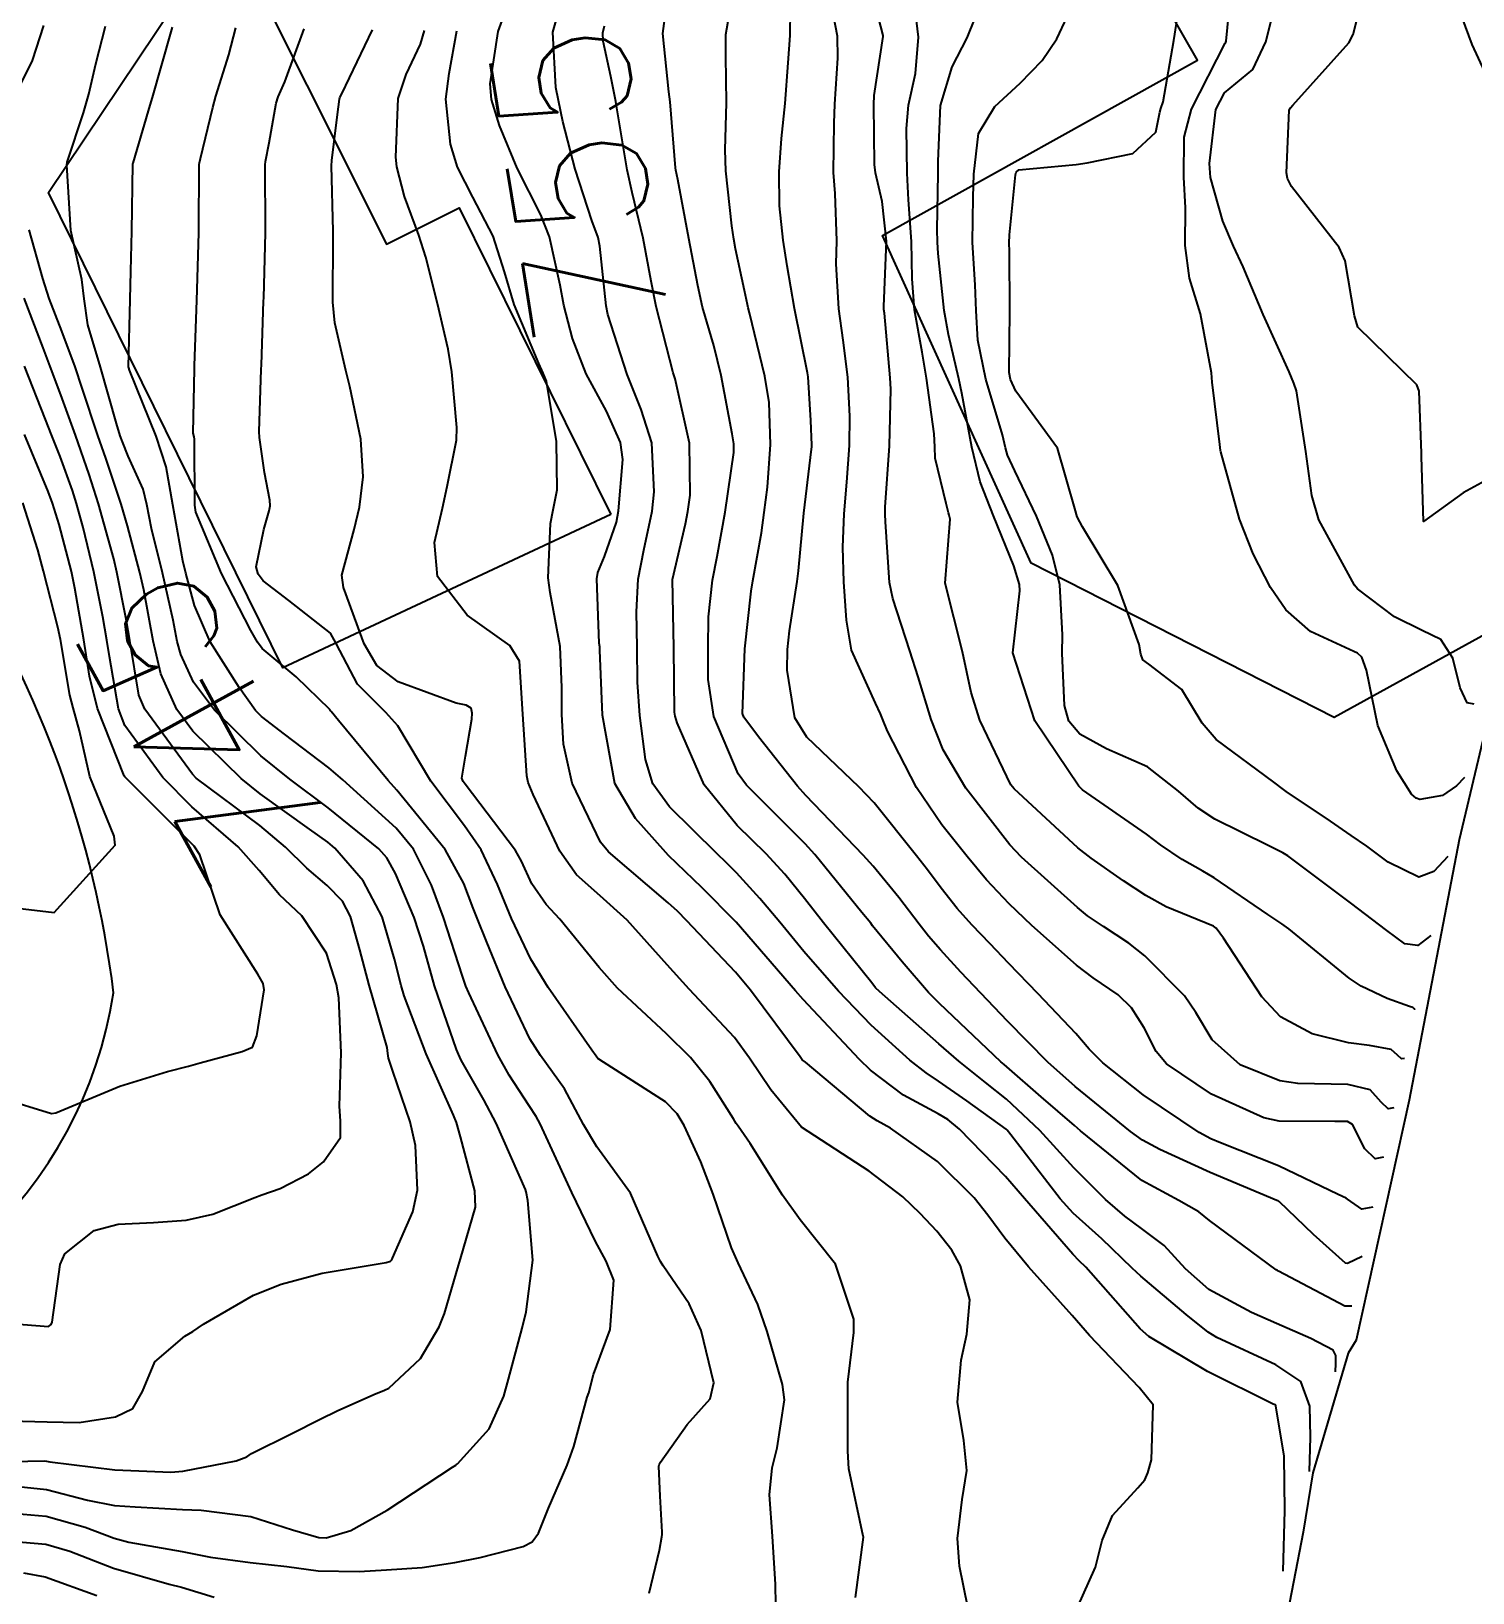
# Model space of a CAD drawing. Header units: metres. Extents: x 318500 to 325275, y 7408834 to 7428799.
# Drawn here: x 323692.71 to 323734.98, y 7419553.54 to 7419599.33 of the extents above; entities that cross this region are included whole.
import ezdxf
from ezdxf.enums import TextEntityAlignment as Align

# ---------------------------------------------------------------- set-up
doc = ezdxf.new("R2010")
doc.units = ezdxf.units.M
doc.header["$MEASUREMENT"] = 0
for name, color, linetype in [('Area', 45, 'Continuous'), ('Cotas', 45, 'Continuous'), ('Curvas de Nivel 1m', 11, 'Continuous'), ('Curvas de Nivel 5m', 15, 'Continuous'), ('Edificações', 30, 'Continuous'), ('Vias Primárias', 230, 'Continuous')]:
    doc.layers.add(name, color=color, linetype=linetype)
doc.styles.add('Style-STANDARD', font='STANDARD.shx')

msp = doc.modelspace()

# ---------------------------------------------------------------- linework, layer by layer
at = {"layer": 'Area'}
msp.add_lwpolyline([(323736.567, 7419583.969), (323734.582, 7419575.613), (323733.118, 7419567.984), (323731.561, 7419560.951), (323731.328, 7419560.571), (323730.289, 7419557.055), (323730.009, 7419555.323), (323729.443, 7419552.383), (323729.069, 7419551.586), (323726.538, 7419542.249), (323726.326, 7419541.693), (323724.367, 7419533.117), (323723.954, 7419530.847), (323723.947, 7419530.388), (323723.643, 7419527.161), (323722.507, 7419522.735), (323721.488, 7419518.923), (323721.166, 7419517.408), (323718.143, 7419504.134), (323717.075, 7419499.351), (323716.62, 7419497.042), (323715.648, 7419492.931), (323713.57, 7419484.42)], dxfattribs=at)
at = {"layer": 'Curvas de Nivel 1m', "flags": 128}
for points, elevation in [([(323732.67, 7419567.76), (323732.501, 7419567.728), (323732.297, 7419567.928), (323731.976, 7419568.29), (323731.322, 7419568.442), (323729.853, 7419568.471), (323729.323, 7419568.549), (323728.156, 7419569.022), (323727.337, 7419569.753), (323726.864, 7419570.556), (323726.527, 7419571.042), (323725.367, 7419572.22), (323724.893, 7419572.587), (323724.15, 7419573.078), (323723.687, 7419573.39), (323723.385, 7419573.629), (323721.751, 7419575.106), (323721.405, 7419575.468), (323720.115, 7419577.13), (323719.447, 7419578.259), (323719.097, 7419579.145), (323718.716, 7419580.395), (323718.469, 7419581.155), (323717.97, 7419582.696), (323717.877, 7419583.165), (323717.764, 7419584.939), (323717.748, 7419585.167), (323717.751, 7419585.376), (323717.879, 7419587.165), (323717.916, 7419588.834), (323717.9, 7419589.165), (323717.727, 7419591.06), (323717.71, 7419591.169), (323717.709, 7419591.257), (323717.786, 7419593.168), (323717.657, 7419594.334), (323717.463, 7419595.172), (323717.432, 7419595.414), (323717.414, 7419597.173), (323717.43, 7419597.445), (323717.69, 7419599.17), (323717.689, 7419599.202), (323717.181, 7419601.176)], 762), ([(323730.19, 7419557.1), (323730.22, 7419558.109), (323730.207, 7419559.018), (323729.937, 7419559.735), (323729.208, 7419560.229), (323727.473, 7419561.027), (323727.222, 7419561.184), (323726.573, 7419561.697), (323725.246, 7419562.82), (323724.989, 7419563.064), (323724.099, 7419563.918), (323723.266, 7419564.672), (323722.883, 7419565.094), (323721.438, 7419566.969), (323721.328, 7419567.11), (323721.3, 7419567.134), (323720.146, 7419567.965), (323719.314, 7419568.544), (323718.953, 7419568.782), (323718.47, 7419569.153), (323717.335, 7419570.181), (323716.376, 7419571.18), (323715.367, 7419572.347), (323714.659, 7419573.201), (323714.076, 7419573.899), (323713.394, 7419574.646), (323713.106, 7419574.933), (323712.805, 7419575.229), (323711.42, 7419576.581), (323710.934, 7419577.255), (323710.723, 7419577.975), (323710.559, 7419579.259), (323710.488, 7419580.241), (323710.472, 7419581.26), (323710.453, 7419582.304), (323710.509, 7419583.26), (323710.674, 7419584.107), (323710.914, 7419585.256), (323710.979, 7419585.822), (323710.903, 7419587.257), (323710.597, 7419588.237), (323710.187, 7419589.264), (323709.616, 7419591.023), (323709.569, 7419591.271), (323709.385, 7419593.022), (323709.33, 7419593.275), (323709.145, 7419593.78), (323708.654, 7419595.285), (323708.299, 7419596.683), (323708.171, 7419597.293), (323708.089, 7419597.679), (323708.007, 7419599.296), (323708.389, 7419600.641)], 756), ([(323732.36, 7419566.31), (323732.115, 7419566.263), (323731.82, 7419566.557), (323731.453, 7419567.275), (323731.306, 7419567.358), (323730.935, 7419567.356), (323729.305, 7419567.37), (323728.858, 7419567.463), (323727.317, 7419568.16), (323726.002, 7419569.05), (323725.694, 7419569.415), (323725.34, 7419570.109), (323724.977, 7419570.696), (323724.584, 7419571.071), (323723.851, 7419571.576), (323723.363, 7419571.94), (323722.055, 7419573.103), (323721.386, 7419573.737), (323720.72, 7419574.447), (323720.155, 7419575.129), (323719.414, 7419576.062), (323718.664, 7419577.151), (323717.82, 7419578.8), (323717.668, 7419579.167), (323717.608, 7419579.315), (323717.465, 7419579.622), (323716.762, 7419581.177), (323716.617, 7419582.055), (323716.538, 7419583.18), (323716.506, 7419584.2), (323716.544, 7419585.18), (323716.622, 7419586.106), (323716.705, 7419587.179), (323716.716, 7419588.035), (323716.656, 7419589.179), (323716.521, 7419590.266), (323716.393, 7419591.182), (323716.311, 7419592.506), (323716.33, 7419593.183), (323716.279, 7419594.565), (323716.231, 7419595.184), (323716.249, 7419596.627), (323716.275, 7419597.184), (323716.365, 7419598.532), (323716.351, 7419599.184), (323716.019, 7419600.914)], 761), ([(323734.74, 7419577.45), (323734.503, 7419577.198), (323734.094, 7419576.916), (323733.429, 7419576.805), (323733.32, 7419576.842), (323733.185, 7419576.954), (323732.756, 7419577.644), (323732.198, 7419578.969), (323731.866, 7419580.593), (323731.73, 7419580.976), (323731.602, 7419581.09), (323731.492, 7419581.142), (323730.22, 7419581.728), (323729.5, 7419582.363), (323729.047, 7419583.015), (323728.542, 7419584.003), (323728.142, 7419585.024), (323727.594, 7419586.995), (323727.585, 7419587.03), (323727.563, 7419587.213), (323727.343, 7419589.034), (323727.315, 7419589.313), (323726.992, 7419591.039), (323726.671, 7419592.085), (323726.546, 7419593.046), (323726.554, 7419594.15), (323726.507, 7419595.047), (323726.52, 7419596.215), (323726.732, 7419597.045), (323727.719, 7419598.971), (323727.744, 7419599.005), (323727.754, 7419599.03), (323727.921, 7419600.854)], 767), ([(323732.98, 7419569.21), (323732.887, 7419569.192), (323732.777, 7419569.304), (323732.587, 7419569.472), (323731.951, 7419569.586), (323731.337, 7419569.665), (323730.271, 7419569.928), (323729.344, 7419570.425), (323728.792, 7419571.016), (323727.668, 7419572.735), (323727.459, 7419573.029), (323727.381, 7419573.086), (323725.994, 7419573.656), (323725.389, 7419573.982), (323724.739, 7419574.415), (323723.787, 7419575.084), (323723.404, 7419575.388), (323721.529, 7419577.109), (323721.432, 7419577.235), (323720.529, 7419579.124), (323720.276, 7419579.936), (323720.014, 7419581.132), (323719.51, 7419583.14), (323719.658, 7419585.018), (323719.63, 7419585.139), (323719.607, 7419585.205), (323719.543, 7419585.48), (323719.219, 7419586.807), (323719.204, 7419587.145), (323719.186, 7419587.525), (323718.96, 7419589.149), (323718.837, 7419589.915), (323718.614, 7419591.155), (323718.539, 7419592.066), (323718.519, 7419593.157), (323718.431, 7419594.386), (323718.39, 7419595.159), (323718.374, 7419596.475), (323718.429, 7419597.159), (323718.636, 7419598.083), (323718.728, 7419599.155), (323718.591, 7419600.304)], 763), ([(323733.29, 7419570.66), (323733.273, 7419570.657), (323733.254, 7419570.674), (323733.223, 7419570.703), (323733.126, 7419570.732), (323732.469, 7419570.963), (323731.708, 7419571.327), (323731.359, 7419571.566), (323729.583, 7419573.007), (323729.382, 7419573.153), (323728.976, 7419573.425), (323727.402, 7419574.499), (323727.067, 7419574.697), (323726.463, 7419575.044), (323725.827, 7419575.474), (323725.411, 7419575.782), (323723.538, 7419577.088), (323723.432, 7419577.193), (323722.14, 7419579.103), (323721.493, 7419581.096), (323721.701, 7419582.914), (323721.685, 7419583.108), (323721.518, 7419583.65), (323720.923, 7419585.119), (323720.537, 7419586.112), (323720.287, 7419587.129), (323719.999, 7419588.718), (323719.906, 7419589.135), (323719.609, 7419590.437), (323719.484, 7419591.142), (323719.304, 7419592.812), (323719.288, 7419593.145), (323719.276, 7419593.515), (323719.306, 7419595.145), (323719.304, 7419595.517), (323719.37, 7419597.145), (323719.711, 7419598.281), (323720.158, 7419599.133), (323720.606, 7419600.258)], 764), ([(323734.25, 7419575.13), (323733.84, 7419574.69), (323733.404, 7419574.521), (323732.505, 7419574.964), (323731.872, 7419575.43), (323731.418, 7419575.746), (323730.68, 7419576.249), (323729.553, 7419577.008), (323729.431, 7419577.094), (323729.143, 7419577.304), (323727.453, 7419578.556), (323727.05, 7419579.036), (323726.445, 7419580.021), (323725.477, 7419580.768), (323725.308, 7419580.893), (323725.25, 7419581.063), (323725.203, 7419581.346), (323724.572, 7419583.074), (323723.536, 7419584.798), (323723.38, 7419585.092), (323723.307, 7419585.328), (323722.8, 7419587.098), (323721.585, 7419588.77), (323721.426, 7419589.112), (323721.39, 7419589.316), (323721.41, 7419591.113), (323721.399, 7419592.875), (323721.39, 7419593.114), (323721.399, 7419593.358), (323721.567, 7419595.112), (323721.588, 7419595.195), (323721.672, 7419595.261), (323723.352, 7419595.416), (323723.676, 7419595.466), (323725.011, 7419595.739), (323725.69, 7419596.364), (323725.804, 7419596.953), (323725.834, 7419597.058), (323725.903, 7419597.258), (323726.216, 7419599.053), (323726.418, 7419600.372)], 766), ([(323735.56, 7419586.263), (323734.702, 7419585.789), (323733.54, 7419584.95), (323733.478, 7419586.861), (323733.477, 7419586.951), (323733.408, 7419588.773), (323733.343, 7419588.954), (323731.615, 7419590.653), (323731.509, 7419590.982), (323731.24, 7419592.59), (323731.059, 7419592.989), (323729.666, 7419594.77), (323729.544, 7419595.011), (323729.514, 7419595.17), (323729.6, 7419597.011), (323729.636, 7419597.075), (323729.701, 7419597.157), (323731.351, 7419598.986), (323731.476, 7419599.231), (323731.739, 7419600.278)], 769), ([(323731.74, 7419563.4), (323731.307, 7419563.198), (323731.252, 7419563.204), (323730.308, 7419564.042), (323729.301, 7419565.01), (323729.27, 7419565.03), (323729.238, 7419565.043), (323727.282, 7419565.863), (323725.801, 7419566.543), (323725.296, 7419566.813), (323724.942, 7419567.065), (323723.319, 7419568.381), (323722.521, 7419569.098), (323721.338, 7419570.305), (323720.551, 7419571.122), (323719.97, 7419571.741), (323719.369, 7419572.393), (323719.022, 7419572.793), (323718.743, 7419573.15), (323718.153, 7419573.924), (323717.397, 7419574.847), (323717.107, 7419575.173), (323715.426, 7419576.915), (323715.176, 7419577.194), (323714.03, 7419578.633), (323713.6, 7419579.218), (323713.567, 7419579.324), (323713.637, 7419581.218), (323713.815, 7419582.905), (323713.866, 7419583.215), (323714.124, 7419584.619), (323714.203, 7419585.21), (323714.296, 7419585.957), (323714.39, 7419587.208), (323714.344, 7419588.443), (323714.222, 7419589.211), (323713.766, 7419591.07), (323713.731, 7419591.218), (323713.712, 7419591.31), (323713.625, 7419591.723), (323713.363, 7419592.95), (323713.31, 7419593.225), (323713.248, 7419593.624), (323713.08, 7419595.229), (323713.058, 7419595.85), (323713.099, 7419597.229), (323713.079, 7419598.594), (323713.078, 7419599.23), (323713.171, 7419599.785)], 759), ([(323691.566, 7419555.925), (323693.143, 7419555.789), (323694.288, 7419555.469), (323695.135, 7419555.142), (323695.565, 7419555.022), (323697.13, 7419554.749), (323697.961, 7419554.584), (323699.125, 7419554.43), (323700.199, 7419554.314), (323701.122, 7419554.186), (323702.322, 7419554.162), (323703.123, 7419554.218), (323704.17, 7419554.288), (323705.127, 7419554.426), (323705.868, 7419554.573), (323707.134, 7419554.895), (323707.4, 7419555.032), (323707.583, 7419555.293), (323707.876, 7419556.018), (323708.426, 7419557.281), (323708.62, 7419557.826), (323709.015, 7419559.273), (323709.055, 7419559.409), (323709.2, 7419559.937), (323709.559, 7419560.922), (323709.686, 7419561.265), (323709.794, 7419562.705), (323709.566, 7419563.267), (323709.249, 7419563.862), (323708.558, 7419565.281), (323707.927, 7419566.654), (323707.631, 7419567.295), (323707.513, 7419567.508), (323707.305, 7419567.814), (323706.72, 7419568.715), (323706.395, 7419569.314), (323705.542, 7419571.133), (323705.454, 7419571.328), (323705.354, 7419571.62), (323704.801, 7419573.336), (323704.441, 7419574.288), (323703.917, 7419575.345), (323703.409, 7419575.963), (323701.848, 7419577.374), (323701.435, 7419577.726), (323700.138, 7419578.711), (323699.457, 7419579.235), (323699.285, 7419579.412), (323698.801, 7419580.082), (323697.954, 7419581.425), (323697.496, 7419582.488), (323697.24, 7419583.434), (323697.156, 7419583.794), (323696.856, 7419585.44), (323696.663, 7419586.555), (323696.375, 7419587.448), (323695.589, 7419589.388), (323695.565, 7419589.46), (323695.561, 7419589.49), (323695.605, 7419591.46), (323695.628, 7419592.293), (323695.655, 7419593.46), (323695.69, 7419595.44), (323695.693, 7419595.46), (323696.15, 7419596.996), (323696.28, 7419597.451), (323696.504, 7419598.244), (323696.847, 7419599.443)], 749), ([(323692.263, 7419597.504), (323692.74, 7419598.469), (323693.08, 7419599.496)], 747), ([(323692.321, 7419556.662), (323693.151, 7419556.571), (323694.358, 7419556.257), (323695.146, 7419556.105), (323695.752, 7419556.057), (323697.146, 7419555.981), (323697.691, 7419555.967), (323699.144, 7419555.782), (323700.366, 7419555.388), (323701.137, 7419555.16), (323701.361, 7419555.152), (323702.08, 7419555.366), (323703.146, 7419555.962), (323705.06, 7419557.223), (323705.16, 7419557.287), (323705.18, 7419557.3), (323705.203, 7419557.32), (323706.141, 7419558.345), (323706.571, 7419559.306), (323706.702, 7419559.803), (323707.101, 7419561.302), (323707.225, 7419561.781), (323707.419, 7419563.297), (323707.266, 7419565.047), (323707.223, 7419565.301), (323707.204, 7419565.368), (323706.346, 7419567.314), (323705.983, 7419567.996), (323705.318, 7419569.16), (323705.235, 7419569.331), (323705.179, 7419569.475), (323704.537, 7419571.338), (323704.206, 7419572.503), (323703.934, 7419573.344), (323703.393, 7419574.63), (323703.137, 7419575.093), (323702.901, 7419575.357), (323701.418, 7419576.559), (323700.289, 7419577.397), (323699.44, 7419578.079), (323698.078, 7419579.424), (323697.468, 7419580.241), (323697.09, 7419581.05), (323696.988, 7419581.437), (323696.871, 7419582.058), (323696.557, 7419583.444), (323696.23, 7419584.749), (323696.096, 7419585.452), (323695.992, 7419585.9), (323695.554, 7419586.868), (323695.38, 7419587.284), (323695.316, 7419587.464), (323695.209, 7419587.822), (323694.734, 7419589.473), (323694.369, 7419590.718), (323694.255, 7419591.48), (323694.194, 7419592.05), (323693.867, 7419593.487), (323693.747, 7419595.411), (323693.762, 7419595.489), (323694.239, 7419596.935), (323694.4, 7419597.48), (323694.605, 7419598.373), (323694.885, 7419599.473)], 748), ([(323714.545, 7419553.198), (323714.537, 7419553.781), (323714.449, 7419555.2), (323714.362, 7419556.412), (323714.433, 7419557.201), (323714.579, 7419557.789), (323714.8, 7419559.196), (323714.743, 7419559.65), (323714.286, 7419561.204), (323714.016, 7419561.997), (323713.436, 7419563.217), (323713.247, 7419563.654), (323712.703, 7419565.229), (323712.341, 7419566.177), (323711.858, 7419567.242), (323711.647, 7419567.588), (323711.307, 7419567.933), (323709.488, 7419569.099), (323709.319, 7419569.203), (323709.291, 7419569.242), (323709.27, 7419569.271), (323709.143, 7419569.452), (323707.864, 7419571.292), (323707.362, 7419572.119), (323706.796, 7419573.309), (323706.383, 7419574.308), (323705.902, 7419575.322), (323705.411, 7419576.033), (323704.424, 7419577.34), (323703.454, 7419578.96), (323703.108, 7419579.355), (323702.28, 7419580.18), (323701.654, 7419581.377), (323701.484, 7419581.675), (323700.264, 7419582.633), (323699.507, 7419583.207), (323699.365, 7419583.411), (323699.308, 7419583.617), (323699.53, 7419584.713), (323699.687, 7419585.259), (323699.717, 7419585.407), (323699.708, 7419585.573), (323699.55, 7419586.388), (323699.397, 7419587.412), (323699.388, 7419587.586), (323699.454, 7419589.411), (323699.456, 7419589.547), (323699.519, 7419591.411), (323699.524, 7419591.508), (323699.58, 7419593.411), (323699.58, 7419593.471), (323699.567, 7419595.411), (323699.574, 7419595.509), (323699.68, 7419596.054), (323699.89, 7419597.214), (323699.952, 7419597.406), (323700.144, 7419597.843), (323700.711, 7419599.395)], 751), ([(323716.879, 7419553.407), (323717.11, 7419555.17), (323717.105, 7419555.206), (323716.683, 7419557.175), (323716.658, 7419557.692), (323716.655, 7419559.175), (323716.654, 7419559.72), (323716.827, 7419561.174), (323716.834, 7419561.563), (323716.29, 7419563.179), (323715.259, 7419564.481), (323714.741, 7419565.198), (323713.787, 7419566.718), (323713.443, 7419567.218), (323713.383, 7419567.301), (323713.302, 7419567.433), (323712.611, 7419568.529), (323712.042, 7419569.239), (323711.33, 7419569.938), (323709.902, 7419571.264), (323709.359, 7419571.874), (323708.207, 7419573.288), (323707.81, 7419573.719), (323707.39, 7419574.332), (323707.086, 7419574.993), (323706.906, 7419575.307), (323705.429, 7419577.251), (323705.374, 7419577.331), (323705.334, 7419577.429), (323705.441, 7419578.067), (323705.631, 7419579.154), (323705.638, 7419579.327), (323705.608, 7419579.474), (323705.462, 7419579.567), (323705.171, 7419579.625), (323703.469, 7419580.249), (323702.84, 7419580.726), (323702.472, 7419581.365), (323701.867, 7419583.012), (323701.818, 7419583.375), (323702.182, 7419584.718), (323702.329, 7419585.368), (323702.439, 7419586.257), (323702.37, 7419587.368), (323702.051, 7419588.905), (323701.936, 7419589.375), (323701.611, 7419590.771), (323701.549, 7419591.381), (323701.558, 7419593.3), (323701.56, 7419593.381), (323701.559, 7419593.464), (323701.509, 7419595.382), (323701.522, 7419595.533), (323701.693, 7419596.88), (323701.747, 7419597.331), (323701.759, 7419597.379), (323701.812, 7419597.489), (323702.718, 7419599.365)], 752), ([(323720.17, 7419553.124), (323719.931, 7419554.325), (323719.867, 7419555.129), (323720.009, 7419556.276), (323720.14, 7419557.125), (323720.054, 7419558.002), (323719.874, 7419559.13), (323719.974, 7419560.363), (323720.141, 7419561.126), (323720.23, 7419562.13), (323719.959, 7419563.129), (323719.706, 7419563.585), (323719.26, 7419564.148), (323718.777, 7419564.662), (323718.269, 7419565.155), (323717.281, 7419565.903), (323715.3, 7419567.19), (323714.395, 7419568.288), (323713.773, 7419569.213), (323713.329, 7419569.818), (323712.004, 7419571.24), (323711.361, 7419571.952), (323710.188, 7419573.262), (323709.387, 7419573.975), (323708.7, 7419574.588), (323708.213, 7419575.288), (323707.425, 7419576.947), (323707.282, 7419577.302), (323707.242, 7419577.494), (323707.127, 7419579.305), (323707.022, 7419580.853), (323706.747, 7419581.311), (323705.493, 7419582.203), (323704.621, 7419583.339), (323704.534, 7419584.331), (323704.766, 7419585.338), (323704.909, 7419585.974), (323705.175, 7419587.334), (323705.19, 7419587.71), (323705.045, 7419589.335), (323704.934, 7419590.003), (323704.617, 7419591.34), (323704.278, 7419592.699), (323704.07, 7419593.346), (323703.657, 7419594.483), (323703.429, 7419595.354), (323703.398, 7419595.63), (323703.463, 7419597.354), (323703.707, 7419598.057), (323704.119, 7419598.943), (323704.238, 7419599.345)], 753), ([(323723.38, 7419553.086), (323723.916, 7419554.29), (323724.111, 7419555.075), (323724.416, 7419555.806), (323725.163, 7419556.617), (323725.366, 7419556.858), (323725.454, 7419557.056), (323725.559, 7419557.439), (323725.61, 7419559.054), (323725.197, 7419559.559), (323723.745, 7419561.082), (323723.229, 7419561.671), (323721.953, 7419563.103), (323721.258, 7419563.943), (323720.764, 7419564.616), (323720.362, 7419565.124), (323719.286, 7419566.187), (323717.903, 7419567.161), (323717.51, 7419567.375), (323717.303, 7419567.514), (323715.41, 7419569.098), (323715.32, 7419569.171), (323715.254, 7419569.258), (323713.804, 7419571.213), (323713.358, 7419571.737), (323711.937, 7419573.242), (323711.66, 7419573.523), (323711.385, 7419573.775), (323709.637, 7419575.268), (323709.404, 7419575.55), (323708.571, 7419577.283), (323708.312, 7419578.422), (323708.267, 7419579.288), (323708.268, 7419580.088), (323708.215, 7419581.289), (323707.93, 7419582.867), (323707.87, 7419583.295), (323707.933, 7419584.895), (323708.009, 7419585.293), (323708.132, 7419585.878), (323708.112, 7419587.292), (323707.821, 7419589.062), (323707.723, 7419589.298), (323707.594, 7419589.58), (323706.869, 7419591.311), (323706.582, 7419592.268), (323706.254, 7419593.321), (323705.657, 7419594.465), (323705.204, 7419595.335), (323705, 7419596.017), (323704.865, 7419597.338), (323704.96, 7419598.085), (323705.193, 7419599.335)], 754), ([(323730.96, 7419560.02), (323730.97, 7419560.263), (323730.969, 7419560.494), (323730.885, 7419560.655), (323730.23, 7419560.995), (323729.226, 7419561.438), (323728.489, 7419561.759), (323727.241, 7419562.431), (323726.554, 7419563.04), (323725.934, 7419563.727), (323725.262, 7419564.22), (323724.779, 7419564.581), (323724.214, 7419565.076), (323723.284, 7419566.002), (323722.284, 7419567.1), (323721.309, 7419568.018), (323720.693, 7419568.499), (323719.909, 7419569.131), (323719.327, 7419569.634), (323717.582, 7419571.167), (323717.466, 7419571.283), (323717.354, 7419571.424), (323715.945, 7419573.184), (323715.387, 7419573.896), (323714.81, 7419574.615), (323714.264, 7419575.207), (323713.412, 7419576.041), (323712.444, 7419577.235), (323711.652, 7419579.052), (323711.589, 7419579.248), (323711.569, 7419579.357), (323711.55, 7419581.249), (323711.51, 7419583.25), (323711.896, 7419584.883), (323711.964, 7419585.244), (323712.029, 7419585.727), (323712.008, 7419587.243), (323711.588, 7419589.136), (323711.55, 7419589.25), (323711.531, 7419589.31), (323711.029, 7419591.256), (323710.889, 7419591.996), (323710.649, 7419593.26), (323710.326, 7419594.597), (323710.184, 7419595.265), (323709.881, 7419597.084), (323709.849, 7419597.269), (323709.707, 7419597.996), (323709.482, 7419599.038), (323709.47, 7419599.274), (323709.516, 7419599.48)], 757), ([(323731.43, 7419561.95), (323731.234, 7419561.944), (323729.287, 7419562.972), (323729.25, 7419562.993), (323729.211, 7419563.01), (323727.264, 7419564.454), (323726.947, 7419564.715), (323726.364, 7419565.044), (323725.278, 7419565.626), (323723.479, 7419567.087), (323723.302, 7419567.242), (323722.328, 7419568.081), (323721.319, 7419568.967), (323721.238, 7419569.03), (323721.142, 7419569.113), (323719.345, 7419570.819), (323719.021, 7419571.145), (323718.246, 7419572.04), (323717.379, 7419573.1), (323717.325, 7419573.171), (323717.067, 7419573.489), (323715.686, 7419575.187), (323715.405, 7419575.497), (323713.682, 7419577.216), (323713.435, 7419577.556), (323712.726, 7419579.231), (323712.56, 7419580.323), (323712.555, 7419581.234), (323712.572, 7419582.155), (323712.69, 7419583.232), (323712.822, 7419583.929), (323713.053, 7419585.227), (323713.312, 7419586.978), (323713.312, 7419587.224), (323713.264, 7419587.525), (323712.94, 7419589.23), (323712.724, 7419590.113), (323712.395, 7419591.238), (323712.252, 7419591.867), (323711.992, 7419593.245), (323711.666, 7419594.977), (323711.614, 7419595.251), (323711.603, 7419595.319), (323711.444, 7419597.253), (323711.406, 7419597.55), (323711.232, 7419599.255), (323711.284, 7419599.697)], 758), ([(323735.025, 7419579.594), (323734.817, 7419579.63), (323734.609, 7419580.07), (323734.397, 7419580.941), (323734.04, 7419581.489), (323733.498, 7419581.753), (323732.69, 7419582.151), (323731.605, 7419582.979), (323731.512, 7419583.087), (323730.471, 7419584.996), (323730.261, 7419585.713), (323730.083, 7419587.002), (323729.808, 7419588.786), (323729.737, 7419589.008), (323729.595, 7419589.335), (323728.837, 7419591.018), (323728.244, 7419592.414), (323727.967, 7419593.027), (323727.651, 7419593.756), (323727.293, 7419595.036), (323727.263, 7419595.45), (323727.443, 7419597.034), (323727.705, 7419597.515), (323728.528, 7419598.206), (323728.912, 7419599.018), (323729.079, 7419599.667)], 768), ([(323691.159, 7419557.369), (323693.089, 7419557.411), (323693.159, 7419557.403), (323693.254, 7419557.385), (323695.157, 7419557.148), (323696.804, 7419557.083), (323697.157, 7419557.109), (323698.713, 7419557.407), (323699.034, 7419557.53), (323699.163, 7419557.625), (323700.347, 7419558.213), (323701.179, 7419558.629), (323701.675, 7419558.88), (323702.757, 7419559.356), (323703.066, 7419559.478), (323703.193, 7419559.545), (323704.127, 7419560.415), (323704.666, 7419561.336), (323704.823, 7419561.735), (323705.238, 7419563.138), (323705.294, 7419563.329), (323705.736, 7419564.85), (323705.713, 7419565.323), (323705.294, 7419566.906), (323705.175, 7419567.331), (323705.092, 7419567.542), (323704.292, 7419569.34), (323703.648, 7419571.044), (323703.557, 7419571.348), (323703.361, 7419572.115), (323702.997, 7419573.356), (323702.44, 7419574.413), (323701.606, 7419575.377), (323701.403, 7419575.547), (323700.864, 7419575.932), (323699.423, 7419576.968), (323698.864, 7419577.416), (323697.451, 7419578.805), (323696.975, 7419579.437), (323696.509, 7419580.483), (323696.284, 7419581.448), (323696.005, 7419582.95), (323695.89, 7419583.454), (323695.53, 7419584.825), (323695.343, 7419585.463), (323694.891, 7419586.808), (323694.66, 7419587.474), (323694.202, 7419588.859), (323693.998, 7419589.484), (323693.606, 7419590.536), (323693.234, 7419591.494), (323693.05, 7419592.071), (323692.642, 7419593.5)], 747), ([(323692.091, 7419558.581), (323693.176, 7419558.556), (323694.109, 7419558.538), (323695.179, 7419558.704), (323695.688, 7419558.947), (323695.967, 7419559.448), (323696.336, 7419560.31), (323697.214, 7419561.063), (323697.443, 7419561.2), (323697.758, 7419561.422), (323699.229, 7419562.263), (323700.038, 7419562.586), (323701.235, 7419562.912), (323703.115, 7419563.228), (323703.239, 7419563.261), (323703.283, 7419563.306), (323703.306, 7419563.349), (323703.896, 7419564.708), (323704.036, 7419565.342), (323703.977, 7419566.655), (323703.819, 7419567.345), (323703.315, 7419568.834), (323703.183, 7419569.217), (323703.169, 7419569.352), (323703.143, 7419569.532), (323702.614, 7419571.361), (323702.342, 7419572.388), (323702.069, 7419573.37), (323701.835, 7419573.824), (323701.389, 7419574.278), (323700.79, 7419574.785), (323700.166, 7419575.399), (323699.409, 7419576.04), (323697.548, 7419577.429), (323697.432, 7419577.543), (323696.039, 7419579.451), (323695.867, 7419579.857), (323695.596, 7419581.458), (323695.489, 7419582.089), (323695.219, 7419583.464), (323695.129, 7419583.853), (323694.678, 7419585.473), (323694.402, 7419586.331), (323694.002, 7419587.483), (323693.578, 7419588.668), (323693.265, 7419589.493), (323693.054, 7419590.04), (323692.5, 7419591.501)], 746), ([(323691.849, 7419568.048), (323693.301, 7419567.591), (323693.431, 7419567.609), (323695.309, 7419568.399), (323696.699, 7419568.824), (323697.315, 7419568.978), (323697.661, 7419569.082), (323698.894, 7419569.414), (323699.199, 7419569.534), (323699.327, 7419569.867), (323699.54, 7419571.215), (323699.507, 7419571.408), (323699.354, 7419571.684), (323698.243, 7419573.421), (323697.65, 7419575.175), (323697.489, 7419575.429), (323697.401, 7419575.523), (323695.455, 7419577.46), (323695.431, 7419577.495), (323694.652, 7419579.472), (323694.415, 7419580.421), (323694.248, 7419581.478), (323693.984, 7419583.001), (323693.885, 7419583.484), (323693.531, 7419584.865), (323693.334, 7419585.492), (323693.203, 7419585.834), (323692.513, 7419587.5)], 744), ([(323691.382, 7419573.718), (323693.38, 7419573.49), (323695.171, 7419575.463), (323695.141, 7419575.727), (323694.426, 7419577.475), (323694.121, 7419578.809), (323693.939, 7419579.483), (323693.843, 7419579.863), (323693.565, 7419581.489), (323693.485, 7419581.853), (323693.063, 7419583.494), (323692.896, 7419584.12), (323692.456, 7419585.501)], 743), ([(323692.479, 7419554.13), (323693.118, 7419554.011), (323694.629, 7419553.465)], 751)]:
    msp.add_lwpolyline(points, dxfattribs=dict(at, elevation=elevation))
at = {"layer": 'Curvas de Nivel 5m', "flags": 128}
for points, elevation in [([(323729.42, 7419554.18), (323729.469, 7419555.955), (323729.447, 7419557.546), (323729.206, 7419559.026), (323729.191, 7419559.049), (323729.132, 7419559.069), (323727.205, 7419560.028), (323725.478, 7419561.056), (323725.223, 7419561.283), (323723.632, 7419563.084), (323723.44, 7419563.275), (323723.254, 7419563.466), (323721.834, 7419565.104), (323721.28, 7419565.746), (323719.932, 7419567.131), (323719.585, 7419567.418), (323719.304, 7419567.585), (323718.286, 7419568.132), (323717.317, 7419568.86), (323716.992, 7419569.173), (323715.346, 7419570.936), (323715.124, 7419571.193), (323713.38, 7419573.207), (323712.377, 7419574.222), (323711.399, 7419575.162), (323711.313, 7419575.251), (323710.427, 7419576.248), (323709.824, 7419577.266), (323709.46, 7419579.27), (323709.385, 7419581.177), (323709.377, 7419581.272), (323709.367, 7419581.387), (323709.296, 7419583.273), (323709.328, 7419583.458), (323709.52, 7419583.924), (323709.869, 7419584.933), (323709.933, 7419585.266), (323710.053, 7419586.767), (323709.988, 7419587.266), (323709.574, 7419588.181), (323708.98, 7419589.279), (323708.576, 7419590.315), (323708.326, 7419591.289), (323708.216, 7419591.881), (323707.904, 7419593.296), (323707.65, 7419593.946), (323706.961, 7419595.311), (323706.442, 7419596.565), (323706.202, 7419597.322), (323706.162, 7419597.78), (323706.404, 7419599.32), (323706.753, 7419600.296)], 755), ([(323735.704, 7419597.333), (323734.965, 7419598.938), (323734.503, 7419600.178)], 770), ([(323732.05, 7419564.85), (323731.728, 7419564.794), (323731.306, 7419565.082), (323731.272, 7419565.11), (323731.035, 7419565.223), (323729.286, 7419566.061), (323727.587, 7419566.736), (323727.297, 7419566.856), (323726.959, 7419567.035), (323725.316, 7419568.138), (323724.131, 7419569.078), (323723.733, 7419569.483), (323723.338, 7419569.939), (323722.24, 7419571.101), (323721.363, 7419572), (323720.825, 7419572.571), (323720.295, 7419573.126), (323719.859, 7419573.607), (323719.391, 7419574.199), (323718.986, 7419574.736), (323718.664, 7419575.151), (323717.423, 7419576.698), (323716.975, 7419577.175), (323715.451, 7419578.623), (323715.101, 7419579.195), (323714.871, 7419580.596), (323714.883, 7419581.199), (323714.941, 7419581.746), (323715.166, 7419583.195), (323715.204, 7419583.505), (323715.364, 7419585.193), (323715.556, 7419586.83), (323715.603, 7419587.147), (323715.602, 7419587.19), (323715.571, 7419587.911), (323715.492, 7419589.191), (323715.472, 7419589.312), (323715.09, 7419591.198), (323714.879, 7419592.448), (323714.761, 7419593.203), (323714.653, 7419594.207), (323714.641, 7419595.205), (323714.707, 7419596.183), (323714.813, 7419597.203), (323714.909, 7419598.399), (323714.966, 7419599.201), (323714.971, 7419599.962)], 760), ([(323733.75, 7419572.81), (323733.374, 7419572.524), (323732.99, 7419572.572), (323732.459, 7419572.964), (323731.392, 7419573.774), (323729.754, 7419575.005), (323729.555, 7419575.151), (323729.412, 7419575.239), (323728.978, 7419575.451), (323727.422, 7419576.223), (323726.928, 7419576.543), (323726.351, 7419577.046), (323725.44, 7419577.757), (323724.239, 7419578.287), (323723.454, 7419578.716), (323723.139, 7419579.093), (323723.005, 7419579.554), (323722.943, 7419581.095), (323722.951, 7419581.633), (323722.874, 7419583.096), (323722.655, 7419583.967), (323722.187, 7419585.104), (323721.553, 7419586.439), (323721.34, 7419586.895), (323721.282, 7419587.114), (323721.187, 7419587.494), (323720.698, 7419589.123), (323720.467, 7419590.267), (323720.42, 7419591.128), (323720.393, 7419591.894), (323720.311, 7419593.13), (323720.333, 7419594.457), (323720.348, 7419595.13), (323720.487, 7419596.329), (323720.966, 7419597.121), (323721.707, 7419597.799), (323722.354, 7419598.463), (323722.781, 7419599.099), (323723.083, 7419599.743)], 765), ([(323710.833, 7419553.526), (323711.133, 7419554.793), (323711.204, 7419555.185), (323711.214, 7419555.249), (323711.211, 7419555.319), (323711.151, 7419556.377), (323711.114, 7419557.25), (323711.121, 7419557.29), (323711.162, 7419557.37), (323711.939, 7419558.478), (323712.618, 7419559.229), (323712.729, 7419559.695), (323712.358, 7419561.233), (323711.998, 7419562.009), (323711.239, 7419563.126), (323711.159, 7419563.251), (323711.085, 7419563.409), (323710.286, 7419565.26), (323709.29, 7419566.62), (323708.903, 7419567.276), (323708.345, 7419568.319), (323707.639, 7419569.295), (323707.327, 7419569.779), (323706.601, 7419571.311), (323706.07, 7419572.618), (323705.784, 7419573.324), (323705.669, 7419573.611), (323705.39, 7419574.334), (323704.849, 7419575.336), (323703.426, 7419577.072), (323703.178, 7419577.354), (323701.719, 7419579.113), (323701.504, 7419579.379), (323701.485, 7419579.404), (323701.461, 7419579.438), (323700.472, 7419580.397), (323699.478, 7419581.23), (323699.338, 7419581.411), (323699.145, 7419581.753), (323698.289, 7419583.422), (323697.537, 7419585.222), (323697.506, 7419585.431), (323697.495, 7419587.366), (323697.483, 7419587.431), (323697.454, 7419587.539), (323697.494, 7419589.431), (323697.494, 7419589.529), (323697.56, 7419591.431), (323697.62, 7419593.41), (323697.62, 7419593.43), (323697.62, 7419593.45), (323697.635, 7419595.431), (323697.639, 7419595.462), (323697.672, 7419595.594), (323698.03, 7419597.091), (323698.118, 7419597.426), (323698.499, 7419598.635), (323698.703, 7419599.42)], 750), ([(323691.22, 7419561.51), (323693.218, 7419561.349), (323693.295, 7419561.403), (323693.318, 7419561.479), (323693.551, 7419563.163), (323693.696, 7419563.475), (323694.556, 7419564.161), (323695.253, 7419564.347), (323696.297, 7419564.402), (323697.255, 7419564.463), (323698.037, 7419564.64), (323699.266, 7419565.133), (323699.465, 7419565.209), (323700.007, 7419565.399), (323700.839, 7419565.824), (323701.282, 7419566.179), (323701.78, 7419566.886), (323701.78, 7419567.373), (323701.744, 7419567.813), (323701.798, 7419569.373), (323701.731, 7419570.987), (323701.655, 7419571.375), (323701.364, 7419572.291), (323700.641, 7419573.391), (323699.99, 7419574.005), (323699.393, 7419574.714), (323698.78, 7419575.416), (323697.417, 7419576.586), (323696.565, 7419577.443), (323695.453, 7419578.967), (323695.262, 7419579.463), (323695.001, 7419580.993), (323694.928, 7419581.468), (323694.808, 7419582.153), (323694.541, 7419583.475), (323694.23, 7419584.779), (323694.037, 7419585.483), (323693.916, 7419585.857), (323693.554, 7419586.857), (323693.301, 7419587.493), (323693.122, 7419587.939), (323692.507, 7419589.501)], 745), ([(323691.536, 7419555.102), (323693.132, 7419554.969), (323693.839, 7419554.763), (323695.122, 7419554.268), (323696.755, 7419553.796), (323697.114, 7419553.706), (323698.069, 7419553.416)], 750)]:
    msp.add_lwpolyline(points, dxfattribs=dict(at, elevation=elevation))
at = {"layer": 'Edificações'}
for points in [[(323746.895, 7419630.677), (323744.426, 7419620.641), (323743.952, 7419617.887), (323743.266, 7419614.99), (323740.683, 7419603.242), (323739.02, 7419595.966), (323736.116, 7419582.072), (323730.913, 7419579.206), (323722.03, 7419583.732), (323717.671, 7419593.334), (323726.91, 7419598.481), (323724.508, 7419602.68), (323726.551, 7419604.188), (323723.886, 7419608.625), (323726.107, 7419610.578), (323723.886, 7419613.684), (323720.066, 7419612.353), (323718.201, 7419616.647), (323734.369, 7419625.61), (323726.018, 7419636.436), (323723.695, 7419635.24), (323718.631, 7419643.848), (323728.576, 7419650.57), (323741.693, 7419637.913)], [(323709.706, 7419585.155), (323700.083, 7419580.658), (323693.217, 7419594.6), (323698.451, 7419602.414), (323703.122, 7419593.082), (323705.26, 7419594.15), (323709.706, 7419585.155)]]:
    msp.add_lwpolyline(points, close=True, dxfattribs=at)
at = {"layer": 'Vias Primárias'}
for points in [[(323415.833, 7419583.302), (323419.047, 7419572.746), (323421.03, 7419562.086), (323421.351, 7419557.374), (323421.618, 7419546.016), (323420.655, 7419534.774), (323419.854, 7419529.552), (323419.495, 7419524.986, 0.238184), (323422.135, 7419522.665), (323425.333, 7419521.775), (323439.384, 7419519.04), (323447.038, 7419517.341, 0.392019), (323449.506, 7419518.783), (323449.894, 7419520.081), (323454.112, 7419536.783), (323456.933, 7419548.508), (323462.14, 7419572.405), (323463.204, 7419579.599, 0.075507), (323463.151, 7419593.445, 0), (323461.926, 7419601.304, 0.173993), (323443.828, 7419629.608, 0.279998), (323404.325, 7419640.182, 0.277838)], [(323934.92, 7420316.776, 0), (323936.242, 7420308.849)], [(323715.644, 7420145.548, 0), (323709.04, 7420132.939)], [(323939.281, 7420278.615, 0), (323933.27, 7420270.921)], [(323836.404, 7420021.217), (323839.692, 7420014.547, -0.172492), (323840.737, 7420005.613, 0), (323839.679, 7420000.995, -0.226003), (323822.498, 7419987.869), (323816.045, 7419986.261), (323809.838, 7419985.761), (323797.857, 7419985.557), (323783.43, 7419986.553), (323778.024, 7419986.103, 0.920221), (323778.024, 7419984.652), (323787.034, 7419982.652), (323805.471, 7419977.44), (323826.967, 7419970.976), (323850.367, 7419962.962), (323868.105, 7419955.747), (323881.534, 7419947.778), (323892.006, 7419939.962), (323903.28, 7419930.644), (323910.885, 7419924.39)], [(323831.088, 7420001.787, 0), (323833.844, 7420008.443, 0.220888)], [(323610.99, 7419556.287), (323627.066, 7419558.252), (323659.293, 7419560.454), (323683.471, 7419560.529, 0.353691), (323695.122, 7419571.131, 0.11205), (323690.539, 7419583.843, -0.00938), (323679.973, 7419601.061, 0.094868), (323666.408, 7419616.503, 0.156615), (323651.891, 7419621.804), (323637.983, 7419622.353)]]:
    msp.add_lwpolyline(points, format="xyb", dxfattribs=at)

# ---------------------------------------------------------------- texts
at = {"layer": 'Cotas', "style": 'Style-STANDARD'}
for s, rotation, p in [('755', 99.0423, (323708.766, 7419594.836, 755)), ('745', 118.786, (323697.696, 7419578.898, 745))]:
    msp.add_text(s, height=4, rotation=rotation, dxfattribs=at).set_placement(p, align=Align.MIDDLE_CENTER)

doc.saveas('drawing.dxf')
